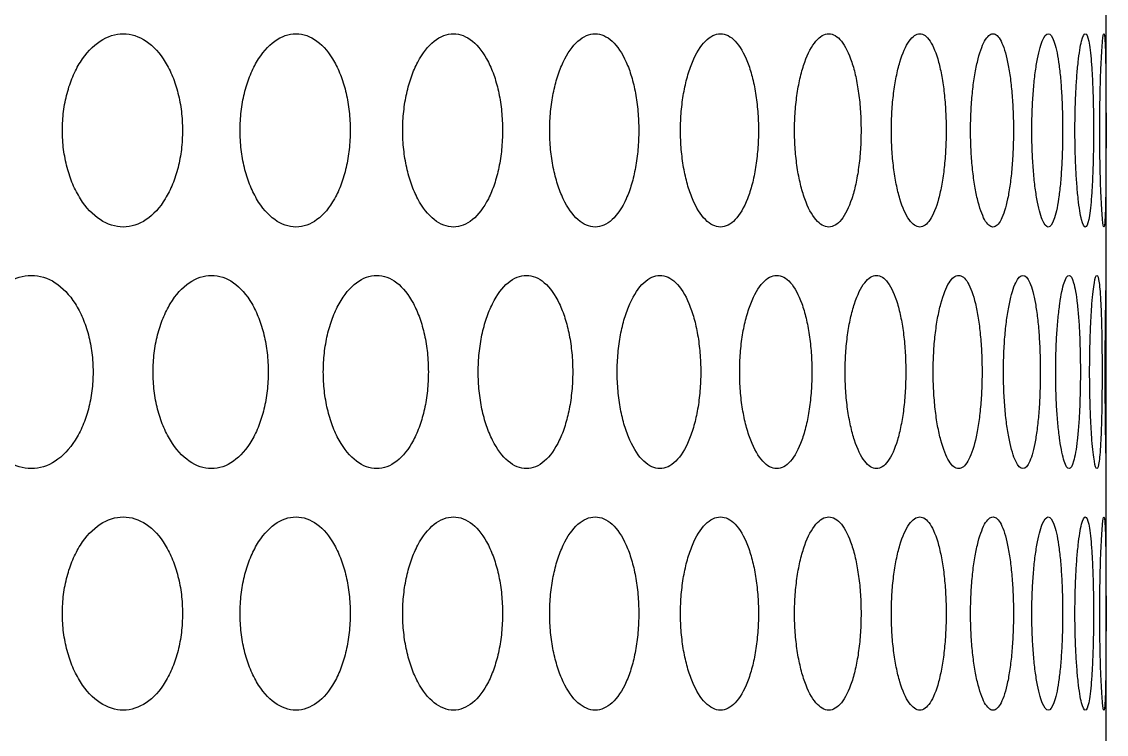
# Model space of a CAD drawing. Header units: millimetres. Extents: x 324 to 7054, y -67 to 2159.
# Drawn here: x 880.6 to 925.51, y 484 to 513.5 of the extents above; entities that cross this region are included whole.
import ezdxf

# ---------------------------------------------------------------- set-up
doc = ezdxf.new("R2010")
doc.units = ezdxf.units.MM
doc.header["$LTSCALE"] = 153.67
doc.layers.get('0').update_dxf_attribs({"linetype": 'CONTINUOUS'})
doc.layers.add('02___PRT_ALL_AXES', color=7, linetype='CONTINUOUS')

msp = doc.modelspace()

# ---------------------------------------------------------------- linework, layer by layer
at = {"linetype": 'Continuous'}
msp.add_line((925.51376, 232.49176), (925.51376, 776), dxfattribs=at)
at = {"layer": '02___PRT_ALL_AXES', "linetype": 'Continuous'}
for points, knots in [([(882.28853, 509), (882.28875, 509.26583), (882.32185, 509.78945), (882.46888, 510.54514), (882.70398, 511.23528), (883.12662, 512.04859), (883.8263, 512.7909), (884.81069, 513.10456), (885.78155, 512.79082), (886.4588, 512.05038), (886.86397, 511.2386), (887.08869, 510.54817), (887.22882, 509.79095), (887.26029, 509.2663), (887.26049, 509)], [0, 0, 0, 0, 0.0625, 0.125, 0.1875, 0.25, 0.375, 0.5, 0.625, 0.75, 0.8125, 0.875, 0.9375, 1, 1, 1, 1]), ([(889.64509, 509), (889.64529, 509.26583), (889.67577, 509.78945), (889.81114, 510.54514), (890.02753, 511.23528), (890.41639, 512.04859), (891.05967, 512.7909), (891.96342, 513.10456), (892.85334, 512.79082), (893.47321, 512.05038), (893.84376, 511.2386), (894.04919, 510.54817), (894.17725, 509.79095), (894.20601, 509.2663), (894.20619, 509)], [0, 0, 0, 0, 0.0625, 0.125, 0.1875, 0.25, 0.375, 0.5, 0.625, 0.75, 0.8125, 0.875, 0.9375, 1, 1, 1, 1]), ([(896.38068, 509), (896.38086, 509.26583), (896.4086, 509.78945), (896.53176, 510.54514), (896.72858, 511.23528), (897.08209, 512.04859), (897.6664, 512.7909), (898.4859, 513.10456), (899.29132, 512.79082), (899.85133, 512.05038), (900.18578, 511.2386), (900.37109, 510.54817), (900.48657, 509.79095), (900.51249, 509.2663), (900.51266, 509)], [0, 0, 0, 0, 0.0625, 0.125, 0.1875, 0.25, 0.375, 0.5, 0.625, 0.75, 0.8125, 0.875, 0.9375, 1, 1, 1, 1]), ([(902.46833, 509), (902.4685, 509.26583), (902.49338, 509.78945), (902.60384, 510.54514), (902.7803, 511.23528), (903.09705, 512.04859), (903.62005, 512.7909), (904.35202, 513.10456), (905.06971, 512.79082), (905.56762, 512.05038), (905.86462, 511.2386), (906.02908, 510.54817), (906.13152, 509.79095), (906.15451, 509.2663), (906.15466, 509)], [0, 0, 0, 0, 0.0625, 0.125, 0.1875, 0.25, 0.375, 0.5, 0.625, 0.75, 0.8125, 0.875, 0.9375, 1, 1, 1, 1]), ([(907.88368, 509), (907.88383, 509.26583), (907.90576, 509.78945), (908.00308, 510.54514), (908.15847, 511.23528), (908.43719, 512.04859), (908.89679, 512.7909), (909.53829, 513.10456), (910.16539, 512.79082), (910.59919, 512.05038), (910.85757, 511.2386), (911.00052, 510.54817), (911.0895, 509.79095), (911.10947, 509.2663), (911.1096, 509)], [0, 0, 0, 0, 0.0625, 0.125, 0.1875, 0.25, 0.375, 0.5, 0.625, 0.75, 0.8125, 0.875, 0.9375, 1, 1, 1, 1]), ([(912.60505, 509), (912.60518, 509.26583), (912.62407, 509.78945), (912.70786, 510.54514), (912.84155, 511.23528), (913.08114, 512.04859), (913.47549, 512.7909), (914.02396, 513.10456), (914.55796, 512.79082), (914.92592, 512.05038), (915.14464, 511.2386), (915.2655, 510.54817), (915.34067, 509.79095), (915.35753, 509.2663), (915.35764, 509)], [0, 0, 0, 0, 0.0625, 0.125, 0.1875, 0.25, 0.375, 0.5, 0.625, 0.75, 0.8125, 0.875, 0.9375, 1, 1, 1, 1]), ([(916.61355, 509), (916.61365, 509.26583), (916.62942, 509.78945), (916.69935, 510.54514), (916.81082, 511.23528), (917.0103, 512.04859), (917.33783, 512.7909), (917.79107, 513.10456), (918.22982, 512.79082), (918.53048, 512.05038), (918.70866, 511.2386), (918.80695, 510.54817), (918.86801, 509.79095), (918.8817, 509.2663), (918.88179, 509)], [0, 0, 0, 0, 0.0625, 0.125, 0.1875, 0.25, 0.375, 0.5, 0.625, 0.75, 0.8125, 0.875, 0.9375, 1, 1, 1, 1]), ([(919.89311, 509), (919.8932, 509.26583), (919.90579, 509.78945), (919.96157, 510.54514), (920.05037, 511.23528), (920.20895, 512.04859), (920.46835, 512.7909), (920.82455, 513.10456), (921.1663, 512.79082), (921.39844, 512.05038), (921.53537, 511.2386), (921.6107, 510.54817), (921.6574, 509.79095), (921.66786, 509.2663), (921.66793, 509)], [0, 0, 0, 0, 0.0625, 0.125, 0.1875, 0.25, 0.375, 0.5, 0.625, 0.75, 0.8125, 0.875, 0.9375, 1, 1, 1, 1]), ([(922.43063, 509), (922.43069, 509.26583), (922.44005, 509.78945), (922.48147, 510.54514), (922.54723, 511.23528), (922.66429, 512.04859), (922.85451, 512.7909), (923.11224, 513.10456), (923.35562, 512.79082), (923.51833, 512.05038), (923.61345, 511.2386), (923.66551, 510.54817), (923.69768, 509.79095), (923.70487, 509.2663), (923.70491, 509)], [0, 0, 0, 0, 0.0625, 0.125, 0.1875, 0.25, 0.375, 0.5, 0.625, 0.75, 0.8125, 0.875, 0.9375, 1, 1, 1, 1]), ([(924.21593, 509), (924.21597, 509.26583), (924.22206, 509.78945), (924.24895, 510.54514), (924.29143, 511.23528), (924.36647, 512.04859), (924.48676, 512.7909), (924.645, 513.10456), (924.78904, 512.79082), (924.88165, 512.05038), (924.93459, 511.2386), (924.96318, 510.54817), (924.98067, 509.79095), (924.98456, 509.2663), (924.98459, 509)], [0, 0, 0, 0, 0.0625, 0.125, 0.1875, 0.25, 0.375, 0.5, 0.625, 0.75, 0.8125, 0.875, 0.9375, 1, 1, 1, 1]), ([(925.24188, 509), (925.2419, 509.26583), (925.2447, 509.78945), (925.25694, 510.54514), (925.27596, 511.23528), (925.3087, 512.04859), (925.35857, 512.7909), (925.41668, 513.10456), (925.4608, 512.79082), (925.48295, 512.05038), (925.49349, 511.2386), (925.4985, 510.54817), (925.50125, 509.79095), (925.50183, 509.2663), (925.50183, 509)], [0, 0, 0, 0, 0.0625, 0.125, 0.1875, 0.25, 0.375, 0.5, 0.625, 0.75, 0.8125, 0.875, 0.9375, 1, 1, 1, 1]), ([(887.26049, 509), (887.26028, 508.73417), (887.22893, 508.21055), (887.08938, 507.45486), (886.86533, 506.76472), (886.46017, 505.95141), (885.78231, 505.2091), (884.80883, 504.89544), (883.82707, 505.20918), (883.12804, 505.94962), (882.7054, 506.7614), (882.46961, 507.45183), (882.32197, 508.20905), (882.28874, 508.7337), (882.28853, 509)], [0, 0, 0, 0, 0.0625, 0.125, 0.1875, 0.25, 0.375, 0.5, 0.625, 0.75, 0.8125, 0.875, 0.9375, 1, 1, 1, 1]), ([(894.20619, 509), (894.206, 508.73417), (894.17735, 508.21055), (894.04983, 507.45486), (893.84501, 506.76472), (893.47446, 505.95141), (892.85405, 505.2091), (891.96172, 504.89544), (891.06037, 505.20918), (890.41769, 505.94962), (890.02884, 506.7614), (889.81181, 507.45183), (889.67589, 508.20905), (889.64529, 508.7337), (889.64509, 509)], [0, 0, 0, 0, 0.0625, 0.125, 0.1875, 0.25, 0.375, 0.5, 0.625, 0.75, 0.8125, 0.875, 0.9375, 1, 1, 1, 1]), ([(900.51266, 509), (900.51249, 508.73417), (900.48666, 508.21055), (900.37166, 507.45486), (900.1869, 506.76472), (899.85246, 505.95141), (899.29196, 505.2091), (898.48436, 504.89544), (897.66704, 505.20918), (897.08327, 505.94962), (896.72977, 506.7614), (896.53237, 507.45183), (896.4087, 508.20905), (896.38086, 508.7337), (896.38068, 509)], [0, 0, 0, 0, 0.0625, 0.125, 0.1875, 0.25, 0.375, 0.5, 0.625, 0.75, 0.8125, 0.875, 0.9375, 1, 1, 1, 1]), ([(906.15466, 509), (906.15451, 508.73417), (906.1316, 508.21055), (906.02959, 507.45486), (905.86562, 506.76472), (905.56862, 505.95141), (905.07028, 505.2091), (904.35064, 504.89544), (903.62062, 505.20918), (903.09811, 505.94962), (902.78136, 506.7614), (902.60439, 507.45183), (902.49347, 508.20905), (902.46849, 508.7337), (902.46833, 509)], [0, 0, 0, 0, 0.0625, 0.125, 0.1875, 0.25, 0.375, 0.5, 0.625, 0.75, 0.8125, 0.875, 0.9375, 1, 1, 1, 1]), ([(911.1096, 509), (911.10946, 508.73417), (911.08957, 508.21055), (911.00096, 507.45486), (910.85844, 506.76472), (910.60007, 505.95141), (910.16589, 505.2091), (909.53709, 504.89544), (908.89728, 505.20918), (908.43813, 505.94962), (908.15941, 506.7614), (908.00357, 507.45183), (907.90584, 508.20905), (907.88383, 508.7337), (907.88368, 509)], [0, 0, 0, 0, 0.0625, 0.125, 0.1875, 0.25, 0.375, 0.5, 0.625, 0.75, 0.8125, 0.875, 0.9375, 1, 1, 1, 1]), ([(915.35764, 509), (915.35753, 508.73417), (915.34073, 508.21055), (915.26587, 507.45486), (915.14537, 506.76472), (914.92666, 505.95141), (914.55838, 505.2091), (914.02293, 504.89544), (913.47591, 505.20918), (913.08194, 505.94962), (912.84236, 506.7614), (912.70828, 507.45183), (912.62414, 508.20905), (912.60518, 508.7337), (912.60505, 509)], [0, 0, 0, 0, 0.0625, 0.125, 0.1875, 0.25, 0.375, 0.5, 0.625, 0.75, 0.8125, 0.875, 0.9375, 1, 1, 1, 1]), ([(918.88179, 509), (918.88169, 508.73417), (918.86806, 508.21055), (918.80725, 507.45486), (918.70925, 506.76472), (918.53109, 505.95141), (918.23018, 505.2091), (917.79023, 504.89544), (917.33818, 505.20918), (917.01097, 505.94962), (916.81149, 506.7614), (916.6997, 507.45183), (916.62948, 508.20905), (916.61365, 508.7337), (916.61355, 509)], [0, 0, 0, 0, 0.0625, 0.125, 0.1875, 0.25, 0.375, 0.5, 0.625, 0.75, 0.8125, 0.875, 0.9375, 1, 1, 1, 1]), ([(921.66793, 509), (921.66786, 508.73417), (921.65744, 508.21055), (921.61093, 507.45486), (921.53582, 506.76472), (921.39891, 505.95141), (921.16657, 505.2091), (920.82389, 504.89544), (920.46862, 505.20918), (920.20948, 505.94962), (920.0509, 506.7614), (919.96185, 507.45183), (919.90583, 508.20905), (919.8932, 508.7337), (919.89311, 509)], [0, 0, 0, 0, 0.0625, 0.125, 0.1875, 0.25, 0.375, 0.5, 0.625, 0.75, 0.8125, 0.875, 0.9375, 1, 1, 1, 1]), ([(923.70491, 509), (923.70487, 508.73417), (923.69771, 508.21055), (923.66567, 507.45486), (923.61377, 506.76472), (923.51865, 505.95141), (923.35582, 505.2091), (923.11177, 504.89544), (922.8547, 505.20918), (922.66467, 505.94962), (922.54763, 506.7614), (922.48167, 507.45183), (922.44008, 508.20905), (922.43069, 508.7337), (922.43063, 509)], [0, 0, 0, 0, 0.0625, 0.125, 0.1875, 0.25, 0.375, 0.5, 0.625, 0.75, 0.8125, 0.875, 0.9375, 1, 1, 1, 1]), ([(924.98459, 509), (924.98456, 508.73417), (924.98069, 508.21055), (924.96327, 507.45486), (924.93476, 506.76472), (924.88183, 505.95141), (924.78916, 505.2091), (924.64471, 504.89544), (924.48688, 505.20918), (924.36672, 505.94962), (924.29168, 506.7614), (924.24908, 507.45183), (924.22209, 508.20905), (924.21597, 508.7337), (924.21593, 509)], [0, 0, 0, 0, 0.0625, 0.125, 0.1875, 0.25, 0.375, 0.5, 0.625, 0.75, 0.8125, 0.875, 0.9375, 1, 1, 1, 1]), ([(925.50183, 509), (925.50183, 508.73417), (925.50126, 508.21055), (925.49851, 507.45486), (925.49353, 506.76472), (925.48299, 505.95141), (925.46084, 505.2091), (925.41658, 504.89544), (925.35861, 505.20918), (925.30881, 505.94962), (925.27607, 506.7614), (925.257, 507.45183), (925.24471, 508.20905), (925.2419, 508.7337), (925.24188, 509)], [0, 0, 0, 0, 0.0625, 0.125, 0.1875, 0.25, 0.375, 0.5, 0.625, 0.75, 0.8125, 0.875, 0.9375, 1, 1, 1, 1]), ([(878.38649, 499), (878.38672, 499.26583), (878.42108, 499.78945), (878.57372, 500.54514), (878.81783, 501.23528), (879.25674, 502.04859), (879.98358, 502.7909), (881.00683, 503.10456), (882.01672, 502.79082), (882.72166, 502.05038), (883.14354, 501.2386), (883.37757, 500.54817), (883.52353, 499.79095), (883.55631, 499.2663), (883.55652, 499)], [0, 0, 0, 0, 0.0625, 0.125, 0.1875, 0.25, 0.375, 0.5, 0.625, 0.75, 0.8125, 0.875, 0.9375, 1, 1, 1, 1]), ([(886.04264, 499), (886.04286, 499.26583), (886.07467, 499.78945), (886.21593, 500.54514), (886.44179, 501.23528), (886.84774, 502.04859), (887.51956, 502.7909), (888.4641, 503.10456), (889.39496, 502.79082), (890.04385, 502.05038), (890.4319, 501.2386), (890.64708, 500.54817), (890.78124, 499.79095), (890.81137, 499.2663), (890.81157, 499)], [0, 0, 0, 0, 0.0625, 0.125, 0.1875, 0.25, 0.375, 0.5, 0.625, 0.75, 0.8125, 0.875, 0.9375, 1, 1, 1, 1]), ([(893.09225, 499), (893.09244, 499.26583), (893.12157, 499.78945), (893.25089, 500.54514), (893.4576, 501.23528), (893.82897, 502.04859), (894.44308, 502.7909), (895.30513, 503.10456), (896.15323, 502.79082), (896.74346, 502.05038), (897.09614, 501.2386), (897.29161, 500.54817), (897.41344, 499.79095), (897.44079, 499.2663), (897.44097, 499)], [0, 0, 0, 0, 0.0625, 0.125, 0.1875, 0.25, 0.375, 0.5, 0.625, 0.75, 0.8125, 0.875, 0.9375, 1, 1, 1, 1]), ([(899.50708, 499), (899.50726, 499.26583), (899.53358, 499.78945), (899.65045, 500.54514), (899.83718, 501.23528), (900.17248, 502.04859), (900.72641, 502.7909), (901.50253, 503.10456), (902.26447, 502.79082), (902.79369, 502.05038), (903.10958, 501.2386), (903.28455, 500.54817), (903.39356, 499.79095), (903.41804, 499.2663), (903.4182, 499)], [0, 0, 0, 0, 0.0625, 0.125, 0.1875, 0.25, 0.375, 0.5, 0.625, 0.75, 0.8125, 0.875, 0.9375, 1, 1, 1, 1]), ([(905.26146, 499), (905.26162, 499.26583), (905.28504, 499.78945), (905.38898, 500.54514), (905.55498, 501.23528), (905.85288, 502.04859), (906.34442, 502.7909), (907.0315, 503.10456), (907.70423, 502.79082), (908.17032, 502.05038), (908.44815, 501.2386), (908.60193, 500.54817), (908.69768, 499.79095), (908.71917, 499.2663), (908.71932, 499)], [0, 0, 0, 0, 0.0625, 0.125, 0.1875, 0.25, 0.375, 0.5, 0.625, 0.75, 0.8125, 0.875, 0.9375, 1, 1, 1, 1]), ([(910.33236, 499), (910.3325, 499.26583), (910.35292, 499.78945), (910.44352, 500.54514), (910.58813, 501.23528), (910.84742, 502.04859), (911.27461, 502.7909), (911.86989, 503.10456), (912.45073, 502.79082), (912.85181, 502.05038), (913.09048, 501.2386), (913.22245, 500.54817), (913.30457, 499.79095), (913.32299, 499.2663), (913.32311, 499)], [0, 0, 0, 0, 0.0625, 0.125, 0.1875, 0.25, 0.375, 0.5, 0.625, 0.75, 0.8125, 0.875, 0.9375, 1, 1, 1, 1]), ([(914.69948, 499), (914.6996, 499.26583), (914.71693, 499.78945), (914.79383, 500.54514), (914.91648, 501.23528), (915.13612, 502.04859), (915.49724, 502.7909), (915.99835, 503.10456), (916.48496, 502.79082), (916.81944, 502.05038), (917.01799, 501.2386), (917.12762, 500.54817), (917.19577, 499.79095), (917.21105, 499.2663), (917.21115, 499)], [0, 0, 0, 0, 0.0625, 0.125, 0.1875, 0.25, 0.375, 0.5, 0.625, 0.75, 0.8125, 0.875, 0.9375, 1, 1, 1, 1]), ([(918.34533, 499), (918.34543, 499.26583), (918.35962, 499.78945), (918.4225, 500.54514), (918.52269, 501.23528), (918.70181, 502.04859), (918.99542, 502.7909), (919.40034, 503.10456), (919.79079, 502.79082), (920.05733, 502.05038), (920.21495, 501.2386), (920.30181, 500.54817), (920.35572, 499.79095), (920.3678, 499.2663), (920.36787, 499)], [0, 0, 0, 0, 0.0625, 0.125, 0.1875, 0.25, 0.375, 0.5, 0.625, 0.75, 0.8125, 0.875, 0.9375, 1, 1, 1, 1]), ([(921.25533, 499), (921.25541, 499.26583), (921.26638, 499.78945), (921.31501, 500.54514), (921.39233, 501.23528), (921.53022, 502.04859), (921.75514, 502.7909), (922.06226, 503.10456), (922.35497, 502.79082), (922.5525, 502.05038), (922.66858, 501.2386), (922.73231, 500.54817), (922.77176, 499.79095), (922.78059, 499.2663), (922.78065, 499)], [0, 0, 0, 0, 0.0625, 0.125, 0.1875, 0.25, 0.375, 0.5, 0.625, 0.75, 0.8125, 0.875, 0.9375, 1, 1, 1, 1]), ([(923.41782, 499), (923.41788, 499.26583), (923.4256, 499.78945), (923.45977, 500.54514), (923.51392, 501.23528), (923.61002, 502.04859), (923.76535, 502.7909), (923.97344, 503.10456), (924.16725, 502.79082), (924.29497, 502.05038), (924.36904, 501.2386), (924.40939, 500.54817), (924.43423, 499.79095), (924.43977, 499.2663), (924.43981, 499)], [0, 0, 0, 0, 0.0625, 0.125, 0.1875, 0.25, 0.375, 0.5, 0.625, 0.75, 0.8125, 0.875, 0.9375, 1, 1, 1, 1]), ([(924.82416, 499), (924.82419, 499.26583), (924.82863, 499.78945), (924.8482, 500.54514), (924.87897, 501.23528), (924.93289, 502.04859), (925.01801, 502.7909), (925.12624, 503.10456), (925.22036, 502.79082), (925.27777, 502.05038), (925.30953, 501.2386), (925.32634, 500.54817), (925.33647, 499.79095), (925.3387, 499.2663), (925.33872, 499)], [0, 0, 0, 0, 0.0625, 0.125, 0.1875, 0.25, 0.375, 0.5, 0.625, 0.75, 0.8125, 0.875, 0.9375, 1, 1, 1, 1]), ([(925.4687, 499), (925.4687, 499.26583), (925.46985, 499.78945), (925.47475, 500.54514), (925.482, 501.23528), (925.49353, 502.04859), (925.50811, 502.7909), (925.51359, 503.0079), (925.51376, 502.9994), (925.51376, 502.99821)], [0, 0, 0, 0, 0.12268473, 0.24536945, 0.36805418, 0.49073891, 0.73610836, 0.98147781, 1, 1, 1, 1]), ([(883.55652, 499), (883.5563, 498.73417), (883.52365, 498.21055), (883.3783, 497.45486), (883.14496, 496.76472), (882.72308, 495.95141), (882.01752, 495.2091), (881.0049, 494.89544), (879.98438, 495.20918), (879.25821, 495.94962), (878.81931, 496.7614), (878.57449, 497.45183), (878.42121, 498.20905), (878.38671, 498.7337), (878.38649, 499)], [0, 0, 0, 0, 0.0625, 0.125, 0.1875, 0.25, 0.375, 0.5, 0.625, 0.75, 0.8125, 0.875, 0.9375, 1, 1, 1, 1]), ([(890.81157, 499), (890.81137, 498.73417), (890.78135, 498.21055), (890.64775, 497.45486), (890.4332, 496.76472), (890.04516, 495.95141), (889.3957, 495.2091), (888.46232, 494.89544), (887.5203, 495.20918), (886.84911, 495.94962), (886.44316, 496.7614), (886.21664, 497.45183), (886.07478, 498.20905), (886.04285, 498.7337), (886.04264, 499)], [0, 0, 0, 0, 0.0625, 0.125, 0.1875, 0.25, 0.375, 0.5, 0.625, 0.75, 0.8125, 0.875, 0.9375, 1, 1, 1, 1]), ([(897.44097, 499), (897.44079, 498.73417), (897.41354, 498.21055), (897.29221, 497.45486), (897.09732, 496.76472), (896.74465, 495.95141), (896.1539, 495.2091), (895.30351, 494.89544), (894.44375, 495.20918), (893.83022, 495.94962), (893.45885, 496.7614), (893.25154, 497.45183), (893.12168, 498.20905), (893.09244, 498.7337), (893.09225, 499)], [0, 0, 0, 0, 0.0625, 0.125, 0.1875, 0.25, 0.375, 0.5, 0.625, 0.75, 0.8125, 0.875, 0.9375, 1, 1, 1, 1]), ([(903.4182, 499), (903.41803, 498.73417), (903.39365, 498.21055), (903.2851, 497.45486), (903.11064, 496.76472), (902.79476, 495.95141), (902.26508, 495.2091), (901.50107, 494.89544), (900.72701, 495.20918), (900.1736, 495.94962), (899.83831, 496.7614), (899.65103, 497.45183), (899.53368, 498.20905), (899.50725, 498.7337), (899.50708, 499)], [0, 0, 0, 0, 0.0625, 0.125, 0.1875, 0.25, 0.375, 0.5, 0.625, 0.75, 0.8125, 0.875, 0.9375, 1, 1, 1, 1]), ([(908.71932, 499), (908.71917, 498.73417), (908.69776, 498.21055), (908.6024, 497.45486), (908.44908, 496.76472), (908.17126, 495.95141), (907.70477, 495.2091), (907.03021, 494.89544), (906.34495, 495.20918), (905.85387, 495.94962), (905.55599, 496.7614), (905.3895, 497.45183), (905.28512, 498.20905), (905.26162, 498.7337), (905.26146, 499)], [0, 0, 0, 0, 0.0625, 0.125, 0.1875, 0.25, 0.375, 0.5, 0.625, 0.75, 0.8125, 0.875, 0.9375, 1, 1, 1, 1]), ([(913.32311, 499), (913.32299, 498.73417), (913.30463, 498.21055), (913.22286, 497.45486), (913.09128, 496.76472), (912.85262, 495.95141), (912.45119, 495.2091), (911.86877, 494.89544), (911.27507, 495.20918), (910.84829, 495.94962), (910.58901, 496.7614), (910.44397, 497.45183), (910.35299, 498.20905), (910.3325, 498.7337), (910.33236, 499)], [0, 0, 0, 0, 0.0625, 0.125, 0.1875, 0.25, 0.375, 0.5, 0.625, 0.75, 0.8125, 0.875, 0.9375, 1, 1, 1, 1]), ([(917.21115, 499), (917.21105, 498.73417), (917.19583, 498.21055), (917.12796, 497.45486), (917.01865, 496.76472), (916.82012, 495.95141), (916.48535, 495.2091), (915.99741, 494.89544), (915.49763, 495.20918), (915.13686, 495.94962), (914.91722, 496.7614), (914.79422, 497.45183), (914.717, 498.20905), (914.69959, 498.7337), (914.69948, 499)], [0, 0, 0, 0, 0.0625, 0.125, 0.1875, 0.25, 0.375, 0.5, 0.625, 0.75, 0.8125, 0.875, 0.9375, 1, 1, 1, 1]), ([(920.36787, 499), (920.36779, 498.73417), (920.35576, 498.21055), (920.30207, 497.45486), (920.21548, 496.76472), (920.05786, 495.95141), (919.7911, 495.2091), (919.39959, 494.89544), (918.99573, 495.20918), (918.70241, 495.94962), (918.52329, 496.7614), (918.42282, 497.45183), (918.35967, 498.20905), (918.34543, 498.7337), (918.34533, 499)], [0, 0, 0, 0, 0.0625, 0.125, 0.1875, 0.25, 0.375, 0.5, 0.625, 0.75, 0.8125, 0.875, 0.9375, 1, 1, 1, 1]), ([(922.78065, 499), (922.78059, 498.73417), (922.77179, 498.21055), (922.7325, 497.45486), (922.66896, 496.76472), (922.55289, 495.95141), (922.35521, 495.2091), (922.06169, 494.89544), (921.75537, 495.20918), (921.53068, 495.94962), (921.3928, 496.7614), (921.31525, 497.45183), (921.26643, 498.20905), (921.2554, 498.7337), (921.25533, 499)], [0, 0, 0, 0, 0.0625, 0.125, 0.1875, 0.25, 0.375, 0.5, 0.625, 0.75, 0.8125, 0.875, 0.9375, 1, 1, 1, 1]), ([(924.43981, 499), (924.43977, 498.73417), (924.43425, 498.21055), (924.40951, 497.45486), (924.36928, 496.76472), (924.29523, 495.95141), (924.16741, 495.2091), (923.97306, 494.89544), (923.76551, 495.20918), (923.61034, 495.94962), (923.51425, 496.7614), (923.45994, 497.45183), (923.42563, 498.20905), (923.41788, 498.7337), (923.41782, 499)], [0, 0, 0, 0, 0.0625, 0.125, 0.1875, 0.25, 0.375, 0.5, 0.625, 0.75, 0.8125, 0.875, 0.9375, 1, 1, 1, 1]), ([(925.33872, 499), (925.3387, 498.73417), (925.33648, 498.21055), (925.32639, 497.45486), (925.30963, 496.76472), (925.27789, 495.95141), (925.22044, 495.2091), (925.12605, 494.89544), (925.01809, 495.20918), (924.93307, 495.94962), (924.87915, 496.7614), (924.8483, 497.45183), (924.82865, 498.20905), (924.82419, 498.7337), (924.82416, 499)], [0, 0, 0, 0, 0.0625, 0.125, 0.1875, 0.25, 0.375, 0.5, 0.625, 0.75, 0.8125, 0.875, 0.9375, 1, 1, 1, 1]), ([(925.51376, 495.00183), (925.51376, 495.00062), (925.51359, 494.99202), (925.50811, 495.20918), (925.49357, 495.94962), (925.48204, 496.7614), (925.47477, 497.45183), (925.46985, 498.20905), (925.4687, 498.7337), (925.4687, 499)], [0, 0, 0, 0, 0.0187605, 0.26407038, 0.50938025, 0.63203519, 0.75469013, 0.87734506, 1, 1, 1, 1]), ([(882.28853, 489), (882.28875, 489.26583), (882.32185, 489.78945), (882.46888, 490.54514), (882.70398, 491.23528), (883.12662, 492.04859), (883.8263, 492.7909), (884.81069, 493.10456), (885.78155, 492.79082), (886.4588, 492.05038), (886.86397, 491.2386), (887.08869, 490.54817), (887.22882, 489.79095), (887.26029, 489.2663), (887.26049, 489)], [0, 0, 0, 0, 0.0625, 0.125, 0.1875, 0.25, 0.375, 0.5, 0.625, 0.75, 0.8125, 0.875, 0.9375, 1, 1, 1, 1]), ([(889.64509, 489), (889.64529, 489.26583), (889.67577, 489.78945), (889.81114, 490.54514), (890.02753, 491.23528), (890.41639, 492.04859), (891.05967, 492.7909), (891.96342, 493.10456), (892.85334, 492.79082), (893.47321, 492.05038), (893.84376, 491.2386), (894.04919, 490.54817), (894.17725, 489.79095), (894.20601, 489.2663), (894.20619, 489)], [0, 0, 0, 0, 0.0625, 0.125, 0.1875, 0.25, 0.375, 0.5, 0.625, 0.75, 0.8125, 0.875, 0.9375, 1, 1, 1, 1]), ([(896.38068, 489), (896.38086, 489.26583), (896.4086, 489.78945), (896.53176, 490.54514), (896.72858, 491.23528), (897.08209, 492.04859), (897.6664, 492.7909), (898.4859, 493.10456), (899.29132, 492.79082), (899.85133, 492.05038), (900.18578, 491.2386), (900.37109, 490.54817), (900.48657, 489.79095), (900.51249, 489.2663), (900.51266, 489)], [0, 0, 0, 0, 0.0625, 0.125, 0.1875, 0.25, 0.375, 0.5, 0.625, 0.75, 0.8125, 0.875, 0.9375, 1, 1, 1, 1]), ([(902.46833, 489), (902.4685, 489.26583), (902.49338, 489.78945), (902.60384, 490.54514), (902.7803, 491.23528), (903.09705, 492.04859), (903.62005, 492.7909), (904.35202, 493.10456), (905.06971, 492.79082), (905.56762, 492.05038), (905.86462, 491.2386), (906.02908, 490.54817), (906.13152, 489.79095), (906.15451, 489.2663), (906.15466, 489)], [0, 0, 0, 0, 0.0625, 0.125, 0.1875, 0.25, 0.375, 0.5, 0.625, 0.75, 0.8125, 0.875, 0.9375, 1, 1, 1, 1]), ([(907.88368, 489), (907.88383, 489.26583), (907.90576, 489.78945), (908.00308, 490.54514), (908.15847, 491.23528), (908.43719, 492.04859), (908.89679, 492.7909), (909.53829, 493.10456), (910.16539, 492.79082), (910.59919, 492.05038), (910.85757, 491.2386), (911.00052, 490.54817), (911.0895, 489.79095), (911.10947, 489.2663), (911.1096, 489)], [0, 0, 0, 0, 0.0625, 0.125, 0.1875, 0.25, 0.375, 0.5, 0.625, 0.75, 0.8125, 0.875, 0.9375, 1, 1, 1, 1]), ([(912.60505, 489), (912.60518, 489.26583), (912.62407, 489.78945), (912.70786, 490.54514), (912.84155, 491.23528), (913.08114, 492.04859), (913.47549, 492.7909), (914.02396, 493.10456), (914.55796, 492.79082), (914.92592, 492.05038), (915.14464, 491.2386), (915.2655, 490.54817), (915.34067, 489.79095), (915.35753, 489.2663), (915.35764, 489)], [0, 0, 0, 0, 0.0625, 0.125, 0.1875, 0.25, 0.375, 0.5, 0.625, 0.75, 0.8125, 0.875, 0.9375, 1, 1, 1, 1]), ([(916.61355, 489), (916.61365, 489.26583), (916.62942, 489.78945), (916.69935, 490.54514), (916.81082, 491.23528), (917.0103, 492.04859), (917.33783, 492.7909), (917.79107, 493.10456), (918.22982, 492.79082), (918.53048, 492.05038), (918.70866, 491.2386), (918.80695, 490.54817), (918.86801, 489.79095), (918.8817, 489.2663), (918.88179, 489)], [0, 0, 0, 0, 0.0625, 0.125, 0.1875, 0.25, 0.375, 0.5, 0.625, 0.75, 0.8125, 0.875, 0.9375, 1, 1, 1, 1]), ([(919.89311, 489), (919.8932, 489.26583), (919.90579, 489.78945), (919.96157, 490.54514), (920.05037, 491.23528), (920.20895, 492.04859), (920.46835, 492.7909), (920.82455, 493.10456), (921.1663, 492.79082), (921.39844, 492.05038), (921.53537, 491.2386), (921.6107, 490.54817), (921.6574, 489.79095), (921.66786, 489.2663), (921.66793, 489)], [0, 0, 0, 0, 0.0625, 0.125, 0.1875, 0.25, 0.375, 0.5, 0.625, 0.75, 0.8125, 0.875, 0.9375, 1, 1, 1, 1]), ([(922.43063, 489), (922.43069, 489.26583), (922.44005, 489.78945), (922.48147, 490.54514), (922.54723, 491.23528), (922.66429, 492.04859), (922.85451, 492.7909), (923.11224, 493.10456), (923.35562, 492.79082), (923.51833, 492.05038), (923.61345, 491.2386), (923.66551, 490.54817), (923.69768, 489.79095), (923.70487, 489.2663), (923.70491, 489)], [0, 0, 0, 0, 0.0625, 0.125, 0.1875, 0.25, 0.375, 0.5, 0.625, 0.75, 0.8125, 0.875, 0.9375, 1, 1, 1, 1]), ([(924.21593, 489), (924.21597, 489.26583), (924.22206, 489.78945), (924.24895, 490.54514), (924.29143, 491.23528), (924.36647, 492.04859), (924.48676, 492.7909), (924.645, 493.10456), (924.78904, 492.79082), (924.88165, 492.05038), (924.93459, 491.2386), (924.96318, 490.54817), (924.98067, 489.79095), (924.98456, 489.2663), (924.98459, 489)], [0, 0, 0, 0, 0.0625, 0.125, 0.1875, 0.25, 0.375, 0.5, 0.625, 0.75, 0.8125, 0.875, 0.9375, 1, 1, 1, 1]), ([(925.24188, 489), (925.2419, 489.26583), (925.2447, 489.78945), (925.25694, 490.54514), (925.27596, 491.23528), (925.3087, 492.04859), (925.35857, 492.7909), (925.41668, 493.10456), (925.4608, 492.79082), (925.48295, 492.05038), (925.49349, 491.2386), (925.4985, 490.54817), (925.50125, 489.79095), (925.50183, 489.2663), (925.50183, 489)], [0, 0, 0, 0, 0.0625, 0.125, 0.1875, 0.25, 0.375, 0.5, 0.625, 0.75, 0.8125, 0.875, 0.9375, 1, 1, 1, 1]), ([(887.26049, 489), (887.26028, 488.73417), (887.22893, 488.21055), (887.08938, 487.45486), (886.86533, 486.76472), (886.46017, 485.95141), (885.78231, 485.2091), (884.80883, 484.89544), (883.82707, 485.20918), (883.12804, 485.94962), (882.7054, 486.7614), (882.46961, 487.45183), (882.32197, 488.20905), (882.28874, 488.7337), (882.28853, 489)], [0, 0, 0, 0, 0.0625, 0.125, 0.1875, 0.25, 0.375, 0.5, 0.625, 0.75, 0.8125, 0.875, 0.9375, 1, 1, 1, 1]), ([(894.20619, 489), (894.206, 488.73417), (894.17735, 488.21055), (894.04983, 487.45486), (893.84501, 486.76472), (893.47446, 485.95141), (892.85405, 485.2091), (891.96172, 484.89544), (891.06037, 485.20918), (890.41769, 485.94962), (890.02884, 486.7614), (889.81181, 487.45183), (889.67589, 488.20905), (889.64529, 488.7337), (889.64509, 489)], [0, 0, 0, 0, 0.0625, 0.125, 0.1875, 0.25, 0.375, 0.5, 0.625, 0.75, 0.8125, 0.875, 0.9375, 1, 1, 1, 1]), ([(900.51266, 489), (900.51249, 488.73417), (900.48666, 488.21055), (900.37166, 487.45486), (900.1869, 486.76472), (899.85246, 485.95141), (899.29196, 485.2091), (898.48436, 484.89544), (897.66704, 485.20918), (897.08327, 485.94962), (896.72977, 486.7614), (896.53237, 487.45183), (896.4087, 488.20905), (896.38086, 488.7337), (896.38068, 489)], [0, 0, 0, 0, 0.0625, 0.125, 0.1875, 0.25, 0.375, 0.5, 0.625, 0.75, 0.8125, 0.875, 0.9375, 1, 1, 1, 1]), ([(906.15466, 489), (906.15451, 488.73417), (906.1316, 488.21055), (906.02959, 487.45486), (905.86562, 486.76472), (905.56862, 485.95141), (905.07028, 485.2091), (904.35064, 484.89544), (903.62062, 485.20918), (903.09811, 485.94962), (902.78136, 486.7614), (902.60439, 487.45183), (902.49347, 488.20905), (902.46849, 488.7337), (902.46833, 489)], [0, 0, 0, 0, 0.0625, 0.125, 0.1875, 0.25, 0.375, 0.5, 0.625, 0.75, 0.8125, 0.875, 0.9375, 1, 1, 1, 1]), ([(911.1096, 489), (911.10946, 488.73417), (911.08957, 488.21055), (911.00096, 487.45486), (910.85844, 486.76472), (910.60007, 485.95141), (910.16589, 485.2091), (909.53709, 484.89544), (908.89728, 485.20918), (908.43813, 485.94962), (908.15941, 486.7614), (908.00357, 487.45183), (907.90584, 488.20905), (907.88383, 488.7337), (907.88368, 489)], [0, 0, 0, 0, 0.0625, 0.125, 0.1875, 0.25, 0.375, 0.5, 0.625, 0.75, 0.8125, 0.875, 0.9375, 1, 1, 1, 1]), ([(915.35764, 489), (915.35753, 488.73417), (915.34073, 488.21055), (915.26587, 487.45486), (915.14537, 486.76472), (914.92666, 485.95141), (914.55838, 485.2091), (914.02293, 484.89544), (913.47591, 485.20918), (913.08194, 485.94962), (912.84236, 486.7614), (912.70828, 487.45183), (912.62414, 488.20905), (912.60518, 488.7337), (912.60505, 489)], [0, 0, 0, 0, 0.0625, 0.125, 0.1875, 0.25, 0.375, 0.5, 0.625, 0.75, 0.8125, 0.875, 0.9375, 1, 1, 1, 1]), ([(918.88179, 489), (918.88169, 488.73417), (918.86806, 488.21055), (918.80725, 487.45486), (918.70925, 486.76472), (918.53109, 485.95141), (918.23018, 485.2091), (917.79023, 484.89544), (917.33818, 485.20918), (917.01097, 485.94962), (916.81149, 486.7614), (916.6997, 487.45183), (916.62948, 488.20905), (916.61365, 488.7337), (916.61355, 489)], [0, 0, 0, 0, 0.0625, 0.125, 0.1875, 0.25, 0.375, 0.5, 0.625, 0.75, 0.8125, 0.875, 0.9375, 1, 1, 1, 1]), ([(921.66793, 489), (921.66786, 488.73417), (921.65744, 488.21055), (921.61093, 487.45486), (921.53582, 486.76472), (921.39891, 485.95141), (921.16657, 485.2091), (920.82389, 484.89544), (920.46862, 485.20918), (920.20948, 485.94962), (920.0509, 486.7614), (919.96185, 487.45183), (919.90583, 488.20905), (919.8932, 488.7337), (919.89311, 489)], [0, 0, 0, 0, 0.0625, 0.125, 0.1875, 0.25, 0.375, 0.5, 0.625, 0.75, 0.8125, 0.875, 0.9375, 1, 1, 1, 1]), ([(923.70491, 489), (923.70487, 488.73417), (923.69771, 488.21055), (923.66567, 487.45486), (923.61377, 486.76472), (923.51865, 485.95141), (923.35582, 485.2091), (923.11177, 484.89544), (922.8547, 485.20918), (922.66467, 485.94962), (922.54763, 486.7614), (922.48167, 487.45183), (922.44008, 488.20905), (922.43069, 488.7337), (922.43063, 489)], [0, 0, 0, 0, 0.0625, 0.125, 0.1875, 0.25, 0.375, 0.5, 0.625, 0.75, 0.8125, 0.875, 0.9375, 1, 1, 1, 1]), ([(924.98459, 489), (924.98456, 488.73417), (924.98069, 488.21055), (924.96327, 487.45486), (924.93476, 486.76472), (924.88183, 485.95141), (924.78916, 485.2091), (924.64471, 484.89544), (924.48688, 485.20918), (924.36672, 485.94962), (924.29168, 486.7614), (924.24908, 487.45183), (924.22209, 488.20905), (924.21597, 488.7337), (924.21593, 489)], [0, 0, 0, 0, 0.0625, 0.125, 0.1875, 0.25, 0.375, 0.5, 0.625, 0.75, 0.8125, 0.875, 0.9375, 1, 1, 1, 1]), ([(925.50183, 489), (925.50183, 488.73417), (925.50126, 488.21055), (925.49851, 487.45486), (925.49353, 486.76472), (925.48299, 485.95141), (925.46084, 485.2091), (925.41658, 484.89544), (925.35861, 485.20918), (925.30881, 485.94962), (925.27607, 486.7614), (925.257, 487.45183), (925.24471, 488.20905), (925.2419, 488.7337), (925.24188, 489)], [0, 0, 0, 0, 0.0625, 0.125, 0.1875, 0.25, 0.375, 0.5, 0.625, 0.75, 0.8125, 0.875, 0.9375, 1, 1, 1, 1])]:
    msp.add_open_spline(points, degree=3, knots=knots, dxfattribs=at)

doc.saveas('drawing.dxf')
